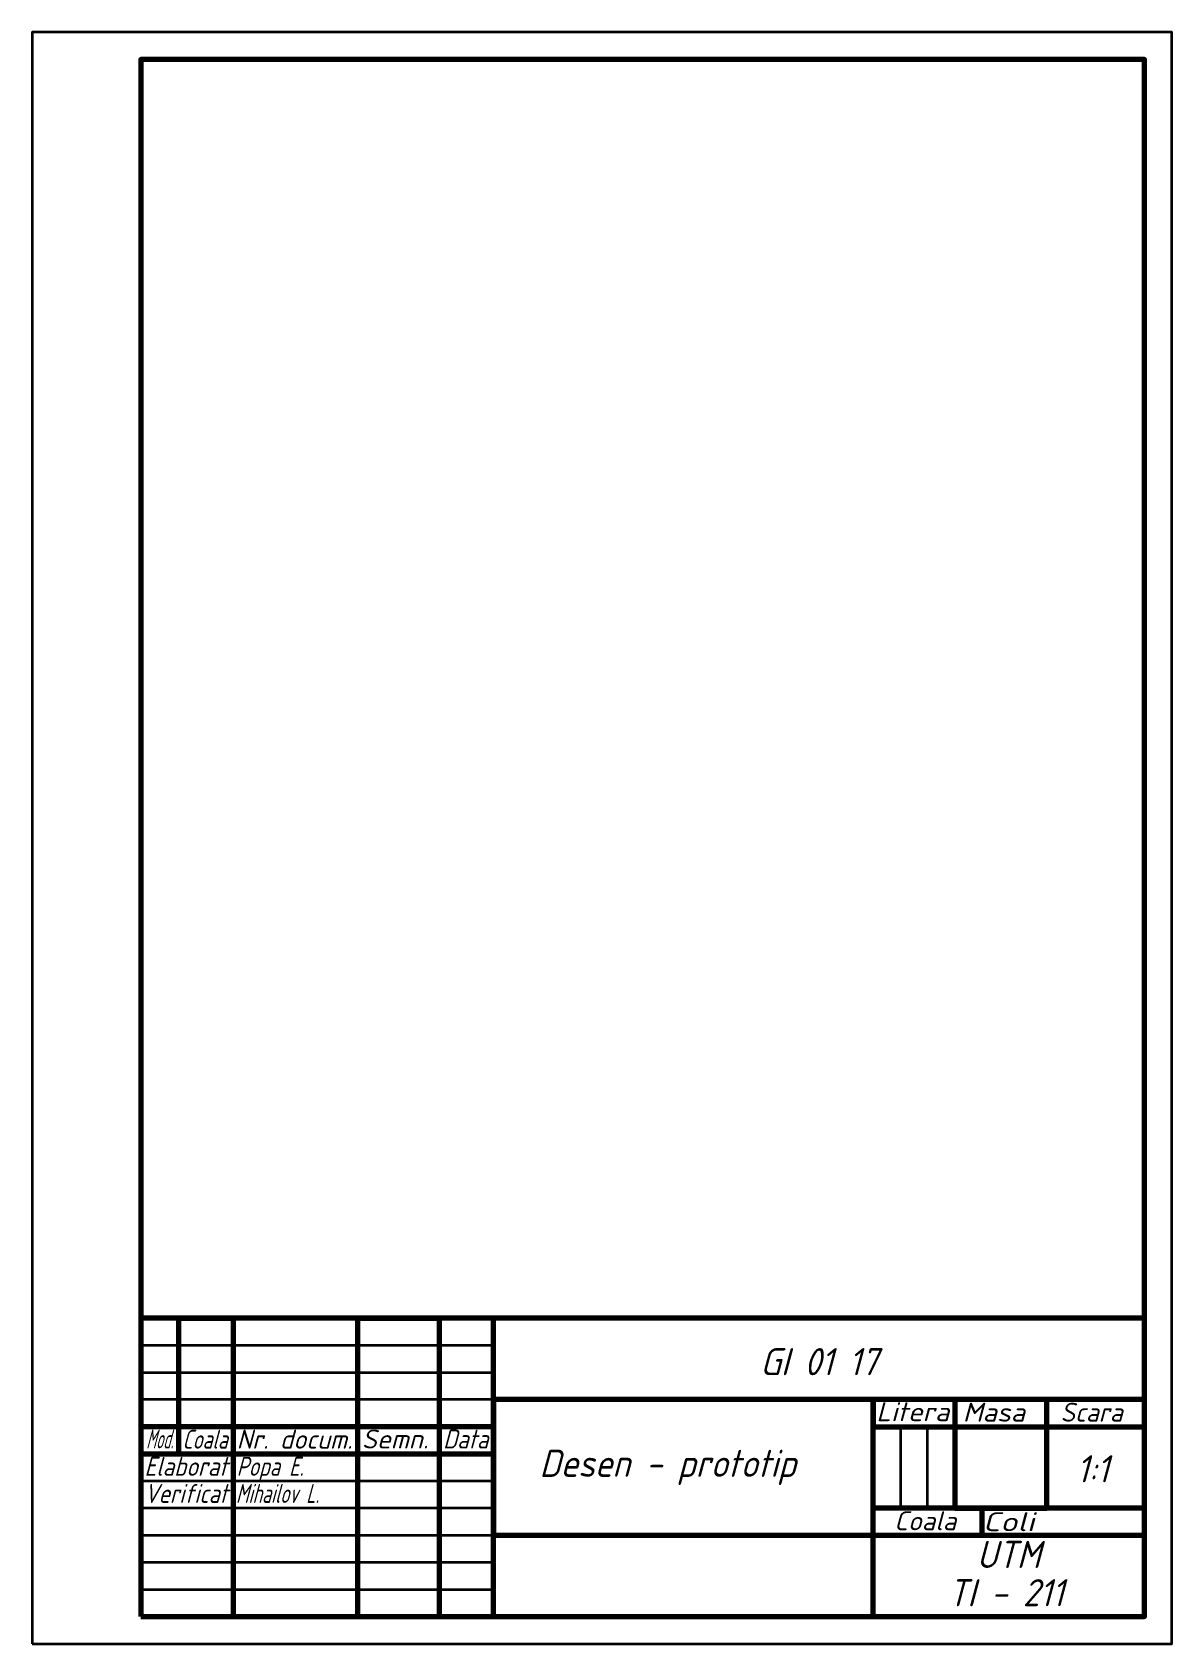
# Model space of a CAD drawing. Header units: millimetres. Extents: x 0 to 210, y 0 to 297.
import ezdxf
from ezdxf.enums import TextEntityAlignment as Align

# ---------------------------------------------------------------- set-up
doc = ezdxf.new("R2010")
doc.units = ezdxf.units.MM
for name, color, linetype, lineweight in [('Contur', 214, 'Continuous', 70), ('Subtire', 211, 'Continuous', 35), ('Text3.5', 241, 'Continuous', 35), ('Text5', 241, 'Continuous', 50), ('Text7', 241, 'Continuous', 70)]:
    doc.layers.add(name, color=color, linetype=linetype, lineweight=lineweight)
doc.styles.get("Standard").update_dxf_attribs({"font": 'isocp.shx', "oblique": 15})

msp = doc.modelspace()

# ---------------------------------------------------------------- linework, layer by layer
at = {"layer": 'Contur'}
for p, q in [((27, 60), (37, 60)), ((27, 35), (27, 60)), ((27, 60), (37, 60)), ((37, 60), (37, 5)), ((60, 5), (60, 60)), ((60, 60), (75, 60)), ((75, 60), (75, 5)), ((85, 5), (85, 60)), ((205, 45), (85, 45)), ((85, 45), (85, 20)), ((155, 5), (155, 45)), ((155, 45), (155, 40)), ((170, 45), (170, 25)), ((187, 25), (187, 45)), ((85, 40), (20, 40)), ((85, 35), (85, 40)), ((155, 40), (205, 40)), ((20, 35), (85, 35)), ((205, 25), (155, 25)), ((170, 25), (187, 25)), ((175, 25), (175, 20)), ((205, 20), (205, 25)), ((85, 20), (205, 20)), ((37, 5), (60, 5)), ((37, 5), (60, 5)), ((75, 5), (85, 5))]:
    msp.add_line(p, q, dxfattribs=at)
for points in [[(20, 5), (205, 5), (205, 292), (20, 292)], [(20, 5), (205, 5), (205, 60), (20, 60)]]:
    msp.add_lwpolyline(points, close=True, dxfattribs=at)
at = {"layer": 'Subtire'}
for p, q in [((85, 55), (20, 55)), ((85, 50), (85, 55)), ((20, 45), (20, 50)), ((20, 50), (85, 50)), ((85, 45), (20, 45)), ((160, 40), (160, 25)), ((165, 25), (165, 40)), ((20, 25), (20, 30)), ((20, 30), (85, 30)), ((85, 25), (20, 25)), ((85, 20), (85, 25)), ((160, 25), (165, 25)), ((205, 20), (205, 25)), ((20, 15), (20, 20)), ((20, 20), (85, 20)), ((85, 15), (20, 15)), ((85, 10), (85, 15)), ((20, 10), (85, 10)), ((37, 5), (60, 5)), ((75, 5), (85, 5))]:
    msp.add_line(p, q, dxfattribs=at)
msp.add_lwpolyline([(0, 0), (210, 0), (210, 297), (0, 297)], close=True, dxfattribs=at)

# ---------------------------------------------------------------- texts
at = {"layer": 'Text3.5', "oblique": 15}
for s, width, p, p2 in [('Litera', 1.102948, (155.54, 41.02), (169, 41.02)), ('Masa', 1.133267, (171.49, 40.93), (182.95, 40.93)), ('Scara', 0.996188, (189.49, 40.93), (200.95, 40.93)), ('Mod.', 0.58309, (21, 36), (26, 36)), ('Coala', 0.770148, (27.68, 35.95), (36, 35.95)), ('Nr. docum.', 1.041222, (37.68, 35.95), (59, 35.95)), ('Semn.', 1.079728, (60.72, 35.99), (73, 35.99)), ('Data', 0.884828, (75.72, 35.99), (84.04, 35.99)), ('Elaborat', 0.884215, (20.68, 30.95), (36, 30.95)), ('Popa E.', 0.848126, (37.68, 30.95), (50, 30.95)), ('Verificat', 0.849876, (20.68, 25.95), (36, 25.95)), ('Mihailov L.', 0.735607, (37.54, 25.95), (52.86, 25.95)), ('Coala', 1.060745, (158.83, 20.91), (170.28, 20.91)), ('Coli', 1.393517, (175.2, 20.74), (184.71, 20.74))]:
    msp.add_text(s, height=3.5, dxfattribs=dict(at, width=width)).set_placement(p, p2, align=Align.FIT)
at = {"layer": 'Text5', "oblique": 15}
for s, p in [('1:1', (195.43, 32.25)), ('UTM', (179.92, 16.47)), ('TI - 211', (179.45, 9.42))]:
    msp.add_text(s, height=5, dxfattribs=at).set_placement(p, align=Align.MIDDLE)
at = {"layer": 'Text7', "oblique": 15}
for s, p in [('GI 01 17', (145, 52)), ('Desen - prototip', (117.13, 32.51))]:
    msp.add_text(s, height=5, dxfattribs=at).set_placement(p, align=Align.MIDDLE)

doc.saveas('drawing.dxf')
